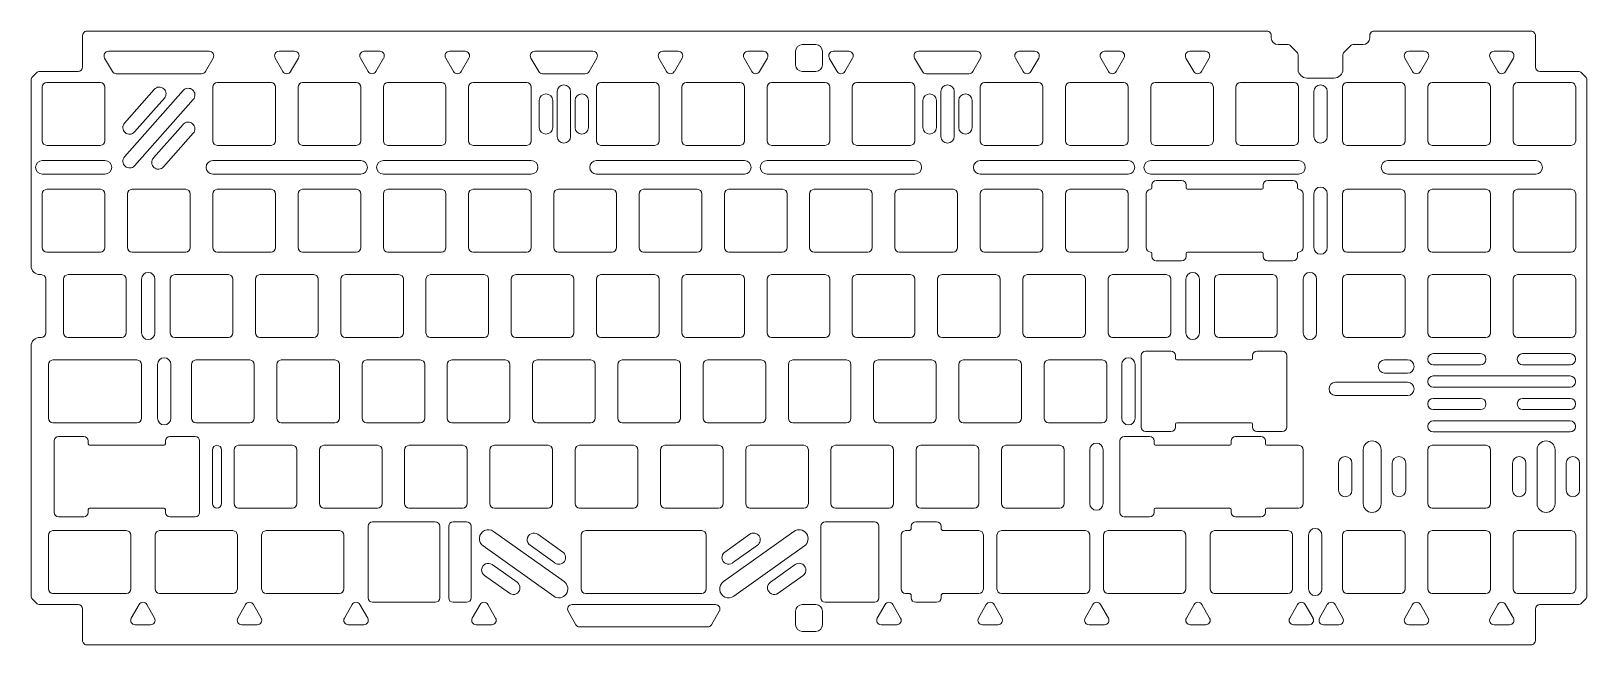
# Model space of a CAD drawing. Header units: millimetres. Extents: x -540 to -193, y -294 to -157.
import ezdxf

# ---------------------------------------------------------------- set-up
doc = ezdxf.new("R2010")
doc.units = ezdxf.units.MM

msp = doc.modelspace()

# ---------------------------------------------------------------- linework, layer by layer
at = {"color": 7, "linetype": 'Continuous', "lineweight": 15}
for p, q in [((-528.69, -158.09), (-528.69, -165.09)), ((-264.09, -157.09), (-527.69, -157.09)), ((-263.09, -158.59), (-263.09, -158.09)), ((-241.09, -158.59), (-241.09, -158.09)), ((-205.08, -157.09), (-240.09, -157.09)), ((-204.08, -165.09), (-204.08, -158.09)), ((-522.03, -166.09), (-523.76, -163.09)), ((-522.9, -161.59), (-500.38, -161.59)), ((-499.52, -163.09), (-501.25, -166.09)), ((-483.93, -166.09), (-485.66, -163.09)), ((-484.8, -161.59), (-481.33, -161.59)), ((-480.47, -163.09), (-482.2, -166.09)), ((-464.88, -166.09), (-466.61, -163.09)), ((-465.75, -161.59), (-462.28, -161.59)), ((-461.42, -163.09), (-463.15, -166.09)), ((-445.83, -166.09), (-447.56, -163.09)), ((-446.7, -161.59), (-443.23, -161.59)), ((-442.37, -163.09), (-444.1, -166.09)), ((-426.78, -166.09), (-428.51, -163.09)), ((-427.65, -161.59), (-414.66, -161.59)), ((-413.79, -163.09), (-415.52, -166.09)), ((-398.21, -166.09), (-399.94, -163.09)), ((-399.07, -161.59), (-395.61, -161.59)), ((-394.74, -163.09), (-396.47, -166.09)), ((-379.16, -166.09), (-380.89, -163.09)), ((-380.02, -161.59), (-376.56, -161.59)), ((-375.69, -163.09), (-377.42, -166.09)), ((-369.38, -164.59), (-369.38, -161.6)), ((-367.88, -160.1), (-364.88, -160.1)), ((-363.38, -161.6), (-363.38, -164.59)), ((-360.11, -166.09), (-361.84, -163.09)), ((-360.97, -161.59), (-357.51, -161.59)), ((-356.64, -163.09), (-358.37, -166.09)), ((-341.06, -166.09), (-342.79, -163.09)), ((-341.92, -161.59), (-328.93, -161.59)), ((-328.07, -163.09), (-329.8, -166.09)), ((-318.53, -166.09), (-320.26, -163.09)), ((-319.39, -161.59), (-315.93, -161.59)), ((-315.06, -163.09), (-316.8, -166.09)), ((-299.48, -166.09), (-301.21, -163.09)), ((-300.34, -161.59), (-296.88, -161.59)), ((-296.01, -163.09), (-297.75, -166.09)), ((-280.43, -166.09), (-282.16, -163.09)), ((-281.29, -161.59), (-277.83, -161.59)), ((-276.96, -163.09), (-278.7, -166.09)), ((-259.5, -160.09), (-261.59, -160.09)), ((-258.79, -160.39), (-257.38, -161.8)), ((-257.09, -165.59), (-257.09, -162.51)), ((-247.09, -162.51), (-247.09, -165.59)), ((-246.8, -161.8), (-245.38, -160.39)), ((-242.59, -160.09), (-244.68, -160.09)), ((-231.52, -166.09), (-233.25, -163.09)), ((-232.38, -161.59), (-228.92, -161.59)), ((-228.05, -163.09), (-229.79, -166.09)), ((-212.47, -166.09), (-214.2, -163.09)), ((-213.33, -161.59), (-209.87, -161.59)), ((-209, -163.09), (-210.74, -166.09)), ((-539.9, -167.3), (-538.98, -166.39)), ((-529.69, -166.09), (-538.28, -166.09)), ((-502.11, -166.59), (-521.16, -166.59)), ((-416.39, -166.59), (-425.91, -166.59)), ((-364.88, -166.09), (-367.88, -166.09)), ((-330.66, -166.59), (-340.19, -166.59)), ((-203.08, -166.09), (-194.49, -166.09)), ((-193.78, -166.39), (-192.87, -167.3)), ((-540.19, -168.01), (-540.19, -209.46)), ((-537.69, -181.59), (-537.69, -169.59)), ((-536.69, -168.59), (-524.69, -168.59)), ((-523.69, -169.59), (-523.69, -181.59)), ((-519.31, -177.61), (-512.66, -170.1)), ((-499.59, -181.59), (-499.59, -169.59)), ((-498.59, -168.59), (-486.59, -168.59)), ((-485.59, -169.59), (-485.59, -181.59)), ((-480.54, -181.59), (-480.54, -169.59)), ((-479.54, -168.59), (-467.54, -168.59)), ((-466.54, -169.59), (-466.54, -181.59)), ((-461.49, -181.59), (-461.49, -169.59)), ((-460.49, -168.59), (-448.49, -168.59)), ((-447.49, -169.59), (-447.49, -181.59)), ((-442.44, -181.59), (-442.44, -169.59)), ((-441.44, -168.59), (-429.44, -168.59)), ((-428.44, -169.59), (-428.44, -181.59)), ((-413.86, -181.59), (-413.86, -169.59)), ((-412.86, -168.59), (-400.86, -168.59)), ((-399.86, -169.59), (-399.86, -181.59)), ((-394.81, -181.59), (-394.81, -169.59)), ((-393.81, -168.59), (-381.81, -168.59)), ((-380.81, -169.59), (-380.81, -181.59)), ((-375.76, -181.59), (-375.76, -169.59)), ((-374.76, -168.59), (-362.76, -168.59)), ((-361.76, -169.59), (-361.76, -181.59)), ((-356.71, -181.59), (-356.71, -169.59)), ((-355.71, -168.59), (-343.71, -168.59)), ((-342.71, -169.59), (-342.71, -181.59)), ((-328.14, -181.59), (-328.14, -169.59)), ((-327.14, -168.59), (-315.14, -168.59)), ((-314.14, -169.59), (-314.14, -181.59)), ((-309.09, -181.59), (-309.09, -169.59)), ((-308.09, -168.59), (-296.09, -168.59)), ((-295.09, -169.59), (-295.09, -181.59)), ((-290.04, -181.59), (-290.04, -169.59)), ((-289.04, -168.59), (-277.04, -168.59)), ((-276.04, -169.59), (-276.04, -181.59)), ((-270.99, -181.59), (-270.99, -169.59)), ((-269.99, -168.59), (-257.99, -168.59)), ((-256.99, -169.59), (-256.99, -181.59)), ((-249.09, -167.59), (-255.09, -167.59)), ((-247.18, -181.59), (-247.18, -169.59)), ((-246.18, -168.59), (-234.18, -168.59)), ((-233.18, -169.59), (-233.18, -181.59)), ((-228.13, -181.59), (-228.13, -169.59)), ((-227.13, -168.59), (-215.13, -168.59)), ((-214.13, -169.59), (-214.13, -181.59)), ((-209.08, -181.59), (-209.08, -169.59)), ((-208.08, -168.59), (-196.08, -168.59)), ((-195.08, -169.59), (-195.08, -181.59)), ((-192.58, -283.19), (-192.58, -168.01)), ((-519.31, -185.15), (-506.21, -170.36)), ((-510.42, -172.09), (-517.07, -179.6)), ((-503.97, -172.35), (-517.07, -187.14)), ((-426.65, -178.59), (-426.65, -172.59)), ((-423.65, -172.59), (-423.65, -178.59)), ((-422.65, -180.59), (-422.65, -170.59)), ((-419.65, -170.59), (-419.65, -180.59)), ((-418.65, -178.59), (-418.65, -172.59)), ((-415.65, -172.59), (-415.65, -178.59)), ((-340.93, -178.59), (-340.93, -172.59)), ((-337.93, -172.59), (-337.93, -178.59)), ((-336.93, -180.59), (-336.93, -170.59)), ((-333.93, -170.59), (-333.93, -180.59)), ((-332.93, -178.59), (-332.93, -172.59)), ((-329.93, -172.59), (-329.93, -178.59)), ((-253.58, -180.59), (-253.58, -170.59)), ((-250.58, -170.59), (-250.58, -180.59)), ((-512.86, -185.41), (-506.21, -177.9)), ((-503.97, -179.89), (-510.62, -187.4)), ((-524.69, -182.59), (-536.69, -182.59)), ((-486.59, -182.59), (-498.59, -182.59)), ((-467.54, -182.59), (-479.54, -182.59)), ((-448.49, -182.59), (-460.49, -182.59)), ((-429.44, -182.59), (-441.44, -182.59)), ((-400.86, -182.59), (-412.86, -182.59)), ((-381.81, -182.59), (-393.81, -182.59)), ((-362.76, -182.59), (-374.76, -182.59)), ((-343.71, -182.59), (-355.71, -182.59)), ((-315.14, -182.59), (-327.14, -182.59)), ((-296.09, -182.59), (-308.09, -182.59)), ((-277.04, -182.59), (-289.04, -182.59)), ((-257.99, -182.59), (-269.99, -182.59)), ((-234.18, -182.59), (-246.18, -182.59)), ((-215.13, -182.59), (-227.13, -182.59)), ((-196.08, -182.59), (-208.08, -182.59)), ((-537.69, -186), (-523.69, -186)), ((-499.59, -186), (-466.54, -186)), ((-461.49, -186), (-428.44, -186)), ((-413.86, -186), (-380.81, -186)), ((-375.76, -186), (-342.71, -186)), ((-328.14, -186), (-295.09, -186)), ((-290.04, -186), (-256.99, -186)), ((-237.04, -186), (-203.99, -186)), ((-523.69, -189), (-537.69, -189)), ((-466.54, -189), (-499.59, -189)), ((-428.44, -189), (-461.49, -189)), ((-380.81, -189), (-413.86, -189)), ((-342.71, -189), (-375.76, -189)), ((-295.09, -189), (-328.14, -189)), ((-256.99, -189), (-290.04, -189)), ((-288.78, -190.44), (-283.12, -190.44)), ((-263.9, -190.44), (-258.25, -190.44)), ((-203.99, -189), (-237.04, -189)), ((-537.69, -205.41), (-537.69, -193.41)), ((-536.69, -192.41), (-524.69, -192.41)), ((-523.69, -193.41), (-523.69, -205.41)), ((-518.64, -205.41), (-518.64, -193.41)), ((-517.64, -192.41), (-505.64, -192.41)), ((-504.64, -193.41), (-504.64, -205.41)), ((-499.59, -205.41), (-499.59, -193.41)), ((-498.59, -192.41), (-486.59, -192.41)), ((-485.59, -193.41), (-485.59, -205.41)), ((-480.54, -205.41), (-480.54, -193.41)), ((-479.54, -192.41), (-467.54, -192.41)), ((-466.54, -193.41), (-466.54, -205.41)), ((-461.49, -205.41), (-461.49, -193.41)), ((-460.49, -192.41), (-448.49, -192.41)), ((-447.49, -193.41), (-447.49, -205.41)), ((-442.44, -205.41), (-442.44, -193.41)), ((-441.44, -192.41), (-429.44, -192.41)), ((-428.44, -193.41), (-428.44, -205.41)), ((-423.39, -205.41), (-423.39, -193.41)), ((-422.39, -192.41), (-410.39, -192.41)), ((-409.39, -193.41), (-409.39, -205.41)), ((-404.34, -205.41), (-404.34, -193.41)), ((-403.34, -192.41), (-391.34, -192.41)), ((-390.34, -193.41), (-390.34, -205.41)), ((-385.29, -205.41), (-385.29, -193.41)), ((-384.29, -192.41), (-372.29, -192.41)), ((-371.29, -193.41), (-371.29, -205.41)), ((-366.24, -205.41), (-366.24, -193.41)), ((-365.24, -192.41), (-353.24, -192.41)), ((-352.24, -193.41), (-352.24, -205.41)), ((-347.19, -205.41), (-347.19, -193.41)), ((-346.19, -192.41), (-334.19, -192.41)), ((-333.19, -193.41), (-333.19, -205.41)), ((-328.14, -205.41), (-328.14, -193.41)), ((-327.14, -192.41), (-315.14, -192.41)), ((-314.14, -193.41), (-314.14, -205.41)), ((-309.09, -205.41), (-309.09, -193.41)), ((-308.09, -192.41), (-296.09, -192.41)), ((-295.09, -193.41), (-295.09, -205.41)), ((-291.04, -205.41), (-291.04, -193.41)), ((-289.78, -192.11), (-289.78, -191.44)), ((-282.12, -191.44), (-282.12, -192.11)), ((-281.82, -192.41), (-265.2, -192.41)), ((-264.9, -192.11), (-264.9, -191.44)), ((-257.25, -191.44), (-257.25, -192.11)), ((-255.99, -193.41), (-255.99, -205.41)), ((-253.58, -205.41), (-253.58, -193.41)), ((-250.58, -193.41), (-250.58, -205.41)), ((-247.18, -205.41), (-247.18, -193.41)), ((-246.18, -192.41), (-234.18, -192.41)), ((-233.18, -193.41), (-233.18, -205.41)), ((-228.13, -205.41), (-228.13, -193.41)), ((-227.13, -192.41), (-215.13, -192.41)), ((-214.13, -193.41), (-214.13, -205.41)), ((-209.08, -205.41), (-209.08, -193.41)), ((-208.08, -192.41), (-196.08, -192.41)), ((-195.08, -193.41), (-195.08, -205.41)), ((-524.69, -206.41), (-536.69, -206.41)), ((-505.64, -206.41), (-517.64, -206.41)), ((-486.59, -206.41), (-498.59, -206.41)), ((-467.54, -206.41), (-479.54, -206.41)), ((-448.49, -206.41), (-460.49, -206.41)), ((-429.44, -206.41), (-441.44, -206.41)), ((-410.39, -206.41), (-422.39, -206.41)), ((-391.34, -206.41), (-403.34, -206.41)), ((-372.29, -206.41), (-384.29, -206.41)), ((-353.24, -206.41), (-365.24, -206.41)), ((-334.19, -206.41), (-346.19, -206.41)), ((-315.14, -206.41), (-327.14, -206.41)), ((-296.09, -206.41), (-308.09, -206.41)), ((-289.78, -207.37), (-289.78, -206.71)), ((-283.12, -208.37), (-288.78, -208.37)), ((-282.12, -206.71), (-282.12, -207.37)), ((-265.2, -206.41), (-281.82, -206.41)), ((-264.9, -207.37), (-264.9, -206.71)), ((-258.25, -208.37), (-263.9, -208.37)), ((-257.25, -206.71), (-257.25, -207.37)), ((-234.18, -206.41), (-246.18, -206.41)), ((-215.13, -206.41), (-227.13, -206.41)), ((-196.08, -206.41), (-208.08, -206.41)), ((-538.19, -211.46), (-537.93, -211.46)), ((-531.93, -211.46), (-519.93, -211.46)), ((-508.11, -211.46), (-496.11, -211.46)), ((-489.06, -211.46), (-477.06, -211.46)), ((-470.01, -211.46), (-458.01, -211.46)), ((-450.96, -211.46), (-438.96, -211.46)), ((-431.91, -211.46), (-419.91, -211.46)), ((-412.86, -211.46), (-400.86, -211.46)), ((-393.81, -211.46), (-381.81, -211.46)), ((-374.76, -211.46), (-362.76, -211.46)), ((-355.71, -211.46), (-343.71, -211.46)), ((-336.66, -211.46), (-324.66, -211.46)), ((-317.61, -211.46), (-305.61, -211.46)), ((-298.56, -211.46), (-286.56, -211.46)), ((-274.75, -211.46), (-262.75, -211.46)), ((-246.18, -211.46), (-234.18, -211.46)), ((-227.13, -211.46), (-215.13, -211.46)), ((-208.08, -211.46), (-196.08, -211.46)), ((-536.93, -212.46), (-536.93, -224.46)), ((-532.93, -224.46), (-532.93, -212.46)), ((-518.93, -212.46), (-518.93, -224.46)), ((-515.52, -224.46), (-515.52, -212.46)), ((-512.52, -212.46), (-512.52, -224.46)), ((-509.11, -224.46), (-509.11, -212.46)), ((-495.11, -212.46), (-495.11, -224.46)), ((-490.06, -224.46), (-490.06, -212.46)), ((-476.06, -212.46), (-476.06, -224.46)), ((-471.01, -224.46), (-471.01, -212.46)), ((-457.01, -212.46), (-457.01, -224.46)), ((-451.96, -224.46), (-451.96, -212.46)), ((-437.96, -212.46), (-437.96, -224.46)), ((-432.91, -224.46), (-432.91, -212.46)), ((-418.91, -212.46), (-418.91, -224.46)), ((-413.86, -224.46), (-413.86, -212.46)), ((-399.86, -212.46), (-399.86, -224.46)), ((-394.81, -224.46), (-394.81, -212.46)), ((-380.81, -212.46), (-380.81, -224.46)), ((-375.76, -224.46), (-375.76, -212.46)), ((-361.76, -212.46), (-361.76, -224.46)), ((-356.71, -224.46), (-356.71, -212.46)), ((-342.71, -212.46), (-342.71, -224.46)), ((-337.66, -224.46), (-337.66, -212.46)), ((-323.66, -212.46), (-323.66, -224.46)), ((-318.61, -224.46), (-318.61, -212.46)), ((-304.61, -212.46), (-304.61, -224.46)), ((-299.56, -224.46), (-299.56, -212.46)), ((-285.56, -212.46), (-285.56, -224.46)), ((-282.16, -224.46), (-282.16, -212.46)), ((-279.16, -212.46), (-279.16, -224.46)), ((-275.75, -224.46), (-275.75, -212.46)), ((-261.75, -212.46), (-261.75, -224.46)), ((-255.96, -224.46), (-255.96, -212.46)), ((-252.96, -212.46), (-252.96, -224.46)), ((-247.18, -224.46), (-247.18, -212.46)), ((-233.18, -212.46), (-233.18, -224.46)), ((-228.13, -224.46), (-228.13, -212.46)), ((-214.13, -212.46), (-214.13, -224.46)), ((-209.08, -224.46), (-209.08, -212.46)), ((-195.08, -212.46), (-195.08, -224.46)), ((-537.93, -225.46), (-538.19, -225.46)), ((-519.93, -225.46), (-531.93, -225.46)), ((-496.11, -225.46), (-508.11, -225.46)), ((-477.06, -225.46), (-489.06, -225.46)), ((-458.01, -225.46), (-470.01, -225.46)), ((-438.96, -225.46), (-450.96, -225.46)), ((-419.91, -225.46), (-431.91, -225.46)), ((-400.86, -225.46), (-412.86, -225.46)), ((-381.81, -225.46), (-393.81, -225.46)), ((-362.76, -225.46), (-374.76, -225.46)), ((-343.71, -225.46), (-355.71, -225.46)), ((-324.66, -225.46), (-336.66, -225.46)), ((-305.61, -225.46), (-317.61, -225.46)), ((-286.56, -225.46), (-298.56, -225.46)), ((-262.75, -225.46), (-274.75, -225.46)), ((-234.18, -225.46), (-246.18, -225.46)), ((-215.13, -225.46), (-227.13, -225.46)), ((-196.08, -225.46), (-208.08, -225.46)), ((-540.19, -227.46), (-540.19, -283.19)), ((-291.17, -228.54), (-285.52, -228.54)), ((-266.3, -228.54), (-260.64, -228.54)), ((-226.93, -229.08), (-216.33, -229.08)), ((-206.93, -229.08), (-196.33, -229.08)), ((-536.31, -243.51), (-536.31, -231.51)), ((-535.31, -230.51), (-516.54, -230.51)), ((-515.54, -231.51), (-515.54, -243.51)), ((-511.95, -243.51), (-511.95, -231.51)), ((-508.95, -231.51), (-508.95, -243.51)), ((-504.35, -243.51), (-504.35, -231.51)), ((-503.35, -230.51), (-491.35, -230.51)), ((-490.35, -231.51), (-490.35, -243.51)), ((-485.3, -243.51), (-485.3, -231.51)), ((-484.3, -230.51), (-472.3, -230.51)), ((-471.3, -231.51), (-471.3, -243.51)), ((-466.25, -243.51), (-466.25, -231.51)), ((-465.25, -230.51), (-453.25, -230.51)), ((-452.25, -231.51), (-452.25, -243.51)), ((-447.2, -243.51), (-447.2, -231.51)), ((-446.2, -230.51), (-434.2, -230.51)), ((-433.2, -231.51), (-433.2, -243.51)), ((-428.15, -243.51), (-428.15, -231.51)), ((-427.15, -230.51), (-415.15, -230.51)), ((-414.15, -231.51), (-414.15, -243.51)), ((-409.1, -243.51), (-409.1, -231.51)), ((-408.1, -230.51), (-396.1, -230.51)), ((-395.1, -231.51), (-395.1, -243.51)), ((-390.05, -243.51), (-390.05, -231.51)), ((-389.05, -230.51), (-377.05, -230.51)), ((-376.05, -231.51), (-376.05, -243.51)), ((-371, -243.51), (-371, -231.51)), ((-370, -230.51), (-358, -230.51)), ((-357, -231.51), (-357, -243.51)), ((-351.95, -243.51), (-351.95, -231.51)), ((-350.95, -230.51), (-338.95, -230.51)), ((-337.95, -231.51), (-337.95, -243.51)), ((-332.9, -243.51), (-332.9, -231.51)), ((-331.9, -230.51), (-319.9, -230.51)), ((-318.9, -231.51), (-318.9, -243.51)), ((-313.85, -243.51), (-313.85, -231.51)), ((-312.85, -230.51), (-300.85, -230.51)), ((-299.85, -231.51), (-299.85, -243.51)), ((-296.51, -243.51), (-296.51, -231.51)), ((-293.51, -231.51), (-293.51, -243.51)), ((-292.17, -245.47), (-292.17, -229.54)), ((-284.52, -229.54), (-284.52, -230.21)), ((-284.22, -230.51), (-267.6, -230.51)), ((-267.3, -230.21), (-267.3, -229.54)), ((-259.64, -229.54), (-259.64, -245.47)), ((-237.78, -230.46), (-232.68, -230.46)), ((-228.13, -230.38), (-228.13, -230.28)), ((-216.33, -231.58), (-226.93, -231.58)), ((-215.13, -230.28), (-215.13, -230.38)), ((-208.13, -230.38), (-208.13, -230.28)), ((-196.33, -231.58), (-206.93, -231.58)), ((-195.13, -230.28), (-195.13, -230.38)), ((-248.78, -235.46), (-232.68, -235.46)), ((-232.68, -233.46), (-237.78, -233.46)), ((-228.13, -235.38), (-228.13, -235.28)), ((-226.93, -234.08), (-196.33, -234.08)), ((-195.13, -235.28), (-195.13, -235.38)), ((-232.68, -238.46), (-248.78, -238.46)), ((-196.33, -236.58), (-226.93, -236.58)), ((-226.93, -239.08), (-216.33, -239.08)), ((-206.93, -239.08), (-196.33, -239.08)), ((-228.13, -240.38), (-228.13, -240.28)), ((-216.33, -241.58), (-226.93, -241.58)), ((-215.13, -240.28), (-215.13, -240.38)), ((-208.13, -240.38), (-208.13, -240.28)), ((-196.33, -241.58), (-206.93, -241.58)), ((-195.13, -240.28), (-195.13, -240.38)), ((-516.54, -244.51), (-535.31, -244.51)), ((-491.35, -244.51), (-503.35, -244.51)), ((-472.3, -244.51), (-484.3, -244.51)), ((-453.25, -244.51), (-465.25, -244.51)), ((-434.2, -244.51), (-446.2, -244.51)), ((-415.15, -244.51), (-427.15, -244.51)), ((-396.1, -244.51), (-408.1, -244.51)), ((-377.05, -244.51), (-389.05, -244.51)), ((-358, -244.51), (-370, -244.51)), ((-338.95, -244.51), (-350.95, -244.51)), ((-319.9, -244.51), (-331.9, -244.51)), ((-300.85, -244.51), (-312.85, -244.51)), ((-285.51, -246.47), (-291.17, -246.47)), ((-284.51, -244.81), (-284.51, -245.47)), ((-267.59, -244.51), (-284.21, -244.51)), ((-267.29, -245.47), (-267.29, -244.81)), ((-260.64, -246.47), (-266.29, -246.47)), ((-228.13, -245.38), (-228.13, -245.28)), ((-226.93, -244.08), (-196.33, -244.08)), ((-196.33, -246.58), (-226.93, -246.58)), ((-195.13, -245.28), (-195.13, -245.38)), ((-535.06, -264.52), (-535.06, -248.59)), ((-534.06, -247.59), (-528.41, -247.59)), ((-527.41, -248.59), (-527.41, -249.26)), ((-527.11, -249.56), (-510.49, -249.56)), ((-510.19, -249.26), (-510.19, -248.59)), ((-509.19, -247.59), (-503.53, -247.59)), ((-502.53, -248.59), (-502.53, -264.52)), ((-493.83, -249.56), (-481.83, -249.56)), ((-474.78, -249.56), (-462.78, -249.56)), ((-455.73, -249.56), (-443.73, -249.56)), ((-436.68, -249.56), (-424.68, -249.56)), ((-417.63, -249.56), (-405.63, -249.56)), ((-398.58, -249.56), (-386.58, -249.56)), ((-379.53, -249.56), (-367.53, -249.56)), ((-360.48, -249.56), (-348.48, -249.56)), ((-341.43, -249.56), (-329.43, -249.56)), ((-322.38, -249.56), (-310.38, -249.56)), ((-296.94, -264.52), (-296.94, -248.59)), ((-295.94, -247.59), (-290.28, -247.59)), ((-289.28, -248.59), (-289.28, -249.26)), ((-288.98, -249.56), (-272.36, -249.56)), ((-272.06, -249.26), (-272.06, -248.59)), ((-271.06, -247.59), (-265.41, -247.59)), ((-264.41, -248.59), (-264.41, -249.26)), ((-264.11, -249.56), (-256.99, -249.56)), ((-227.13, -249.56), (-215.13, -249.56)), ((-499.68, -262.56), (-499.68, -250.56)), ((-497.68, -250.56), (-497.68, -262.56)), ((-494.83, -262.56), (-494.83, -250.56)), ((-480.83, -250.56), (-480.83, -262.56)), ((-475.78, -262.56), (-475.78, -250.56)), ((-461.78, -250.56), (-461.78, -262.56)), ((-456.73, -262.56), (-456.73, -250.56)), ((-442.73, -250.56), (-442.73, -262.56)), ((-437.68, -262.56), (-437.68, -250.56)), ((-423.68, -250.56), (-423.68, -262.56)), ((-418.63, -262.56), (-418.63, -250.56)), ((-404.63, -250.56), (-404.63, -262.56)), ((-399.58, -262.56), (-399.58, -250.56)), ((-385.58, -250.56), (-385.58, -262.56)), ((-380.53, -262.56), (-380.53, -250.56)), ((-366.53, -250.56), (-366.53, -262.56)), ((-361.48, -262.56), (-361.48, -250.56)), ((-347.48, -250.56), (-347.48, -262.56)), ((-342.43, -262.56), (-342.43, -250.56)), ((-328.43, -250.56), (-328.43, -262.56)), ((-323.38, -262.56), (-323.38, -250.56)), ((-309.38, -250.56), (-309.38, -262.56)), ((-303.66, -262.56), (-303.66, -250.56)), ((-300.66, -250.56), (-300.66, -262.56)), ((-255.99, -250.56), (-255.99, -262.56)), ((-248.06, -259.56), (-248.06, -253.56)), ((-245.06, -253.56), (-245.06, -259.56)), ((-242.56, -262.56), (-242.56, -250.56)), ((-238.56, -250.56), (-238.56, -262.56)), ((-236.06, -259.56), (-236.06, -253.56)), ((-233.06, -253.56), (-233.06, -259.56)), ((-228.13, -262.56), (-228.13, -250.56)), ((-214.13, -250.56), (-214.13, -262.56)), ((-209.2, -259.56), (-209.2, -253.56)), ((-206.2, -253.56), (-206.2, -259.56)), ((-203.7, -262.56), (-203.7, -250.56)), ((-199.7, -250.56), (-199.7, -262.56)), ((-197.2, -259.56), (-197.2, -253.56)), ((-194.2, -253.56), (-194.2, -259.56)), ((-527.41, -263.86), (-527.41, -264.52)), ((-510.49, -263.56), (-527.11, -263.56)), ((-510.19, -264.52), (-510.19, -263.86)), ((-481.83, -263.56), (-493.83, -263.56)), ((-462.78, -263.56), (-474.78, -263.56)), ((-443.73, -263.56), (-455.73, -263.56)), ((-424.68, -263.56), (-436.68, -263.56)), ((-405.63, -263.56), (-417.63, -263.56)), ((-386.58, -263.56), (-398.58, -263.56)), ((-367.53, -263.56), (-379.53, -263.56)), ((-348.48, -263.56), (-360.48, -263.56)), ((-329.43, -263.56), (-341.43, -263.56)), ((-310.38, -263.56), (-322.38, -263.56)), ((-289.28, -263.86), (-289.28, -264.52)), ((-272.36, -263.56), (-288.98, -263.56)), ((-272.06, -264.52), (-272.06, -263.86)), ((-264.41, -263.86), (-264.41, -264.52)), ((-256.99, -263.56), (-264.11, -263.56)), ((-215.13, -263.56), (-227.13, -263.56)), ((-528.41, -265.52), (-534.06, -265.52)), ((-503.53, -265.52), (-509.19, -265.52)), ((-464.89, -283.61), (-464.89, -267.61)), ((-463.89, -266.61), (-449.89, -266.61)), ((-448.89, -267.61), (-448.89, -283.61)), ((-446.89, -283.61), (-446.89, -267.61)), ((-445.89, -266.61), (-442.89, -266.61)), ((-441.89, -267.61), (-441.89, -283.61)), ((-363.75, -283.61), (-363.75, -267.61)), ((-362.75, -266.61), (-351.75, -266.61)), ((-350.75, -267.61), (-350.75, -283.61)), ((-343.53, -268.11), (-343.53, -267.61)), ((-342.53, -266.61), (-337.88, -266.61)), ((-336.88, -267.61), (-336.88, -268.11)), ((-290.28, -265.52), (-295.94, -265.52)), ((-265.41, -265.52), (-271.06, -265.52)), ((-536.31, -281.61), (-536.31, -269.61)), ((-535.31, -268.61), (-518.93, -268.61)), ((-517.93, -269.61), (-517.93, -281.61)), ((-512.49, -281.61), (-512.49, -269.61)), ((-511.49, -268.61), (-495.11, -268.61)), ((-494.11, -269.61), (-494.11, -281.61)), ((-488.68, -281.61), (-488.68, -269.61)), ((-487.68, -268.61), (-471.3, -268.61)), ((-470.3, -269.61), (-470.3, -281.61)), ((-436.87, -268.77), (-421.11, -279.98)), ((-426.97, -269.42), (-421.4, -273.38)), ((-417.27, -281.61), (-417.27, -269.61)), ((-416.27, -268.61), (-390.34, -268.61)), ((-389.34, -269.61), (-389.34, -281.61)), ((-385.5, -279.98), (-369.74, -268.77)), ((-385.21, -273.38), (-379.64, -269.42)), ((-345.81, -281.61), (-345.81, -269.61)), ((-344.81, -268.61), (-344.03, -268.61)), ((-336.38, -268.61), (-328.43, -268.61)), ((-327.43, -269.61), (-327.43, -281.61)), ((-324.38, -281.61), (-324.38, -269.61)), ((-323.38, -268.61), (-304.61, -268.61)), ((-303.61, -269.61), (-303.61, -281.61)), ((-300.56, -281.61), (-300.56, -269.61)), ((-299.56, -268.61), (-283.18, -268.61)), ((-282.18, -269.61), (-282.18, -281.61)), ((-276.75, -281.61), (-276.75, -269.61)), ((-275.75, -268.61), (-259.37, -268.61)), ((-258.37, -269.61), (-258.37, -281.61)), ((-254.77, -281.61), (-254.77, -269.61)), ((-251.77, -269.61), (-251.77, -281.61)), ((-247.18, -281.61), (-247.18, -269.61)), ((-246.18, -268.61), (-234.18, -268.61)), ((-233.18, -269.61), (-233.18, -281.61)), ((-228.13, -281.61), (-228.13, -269.61)), ((-227.13, -268.61), (-215.13, -268.61)), ((-214.13, -269.61), (-214.13, -281.61)), ((-209.08, -281.61), (-209.08, -269.61)), ((-208.08, -268.61), (-196.08, -268.61)), ((-195.08, -269.61), (-195.08, -281.61)), ((-423.43, -283.24), (-439.19, -272.03)), ((-423.14, -275.83), (-428.71, -271.87)), ((-377.9, -271.87), (-383.47, -275.83)), ((-367.42, -272.03), (-383.18, -283.24)), ((-437.16, -276.18), (-431.59, -280.14)), ((-375.02, -280.14), (-369.45, -276.18)), ((-433.33, -282.59), (-438.9, -278.63)), ((-367.71, -278.63), (-373.28, -282.59)), ((-538.98, -284.81), (-539.9, -283.9)), ((-518.93, -282.61), (-535.31, -282.61)), ((-495.11, -282.61), (-511.49, -282.61)), ((-471.3, -282.61), (-487.68, -282.61)), ((-449.89, -284.61), (-463.89, -284.61)), ((-442.89, -284.61), (-445.89, -284.61)), ((-390.34, -282.61), (-416.27, -282.61)), ((-351.75, -284.61), (-362.75, -284.61)), ((-344.03, -282.61), (-344.81, -282.61)), ((-343.53, -283.61), (-343.53, -283.11)), ((-337.88, -284.61), (-342.53, -284.61)), ((-336.88, -283.11), (-336.88, -283.61)), ((-328.43, -282.61), (-336.38, -282.61)), ((-304.61, -282.61), (-323.38, -282.61)), ((-283.18, -282.61), (-299.56, -282.61)), ((-259.37, -282.61), (-275.75, -282.61)), ((-234.18, -282.61), (-246.18, -282.61)), ((-215.13, -282.61), (-227.13, -282.61)), ((-196.08, -282.61), (-208.08, -282.61)), ((-192.87, -283.9), (-193.78, -284.81)), ((-529.69, -285.11), (-538.28, -285.11)), ((-528.69, -286.11), (-528.69, -293.11)), ((-517.81, -288.11), (-516.08, -285.11)), ((-514.35, -285.11), (-512.61, -288.11)), ((-494, -288.11), (-492.26, -285.11)), ((-490.53, -285.11), (-488.8, -288.11)), ((-470.18, -288.11), (-468.45, -285.11)), ((-466.72, -285.11), (-464.99, -288.11)), ((-441.61, -288.11), (-439.88, -285.11)), ((-438.15, -285.11), (-436.41, -288.11)), ((-418.46, -289.61), (-420.19, -286.61)), ((-419.32, -285.11), (-387.28, -285.11)), ((-386.42, -286.61), (-388.15, -289.61)), ((-369.38, -289.6), (-369.38, -286.61)), ((-367.88, -285.11), (-364.88, -285.11)), ((-363.38, -286.61), (-363.38, -289.6)), ((-351.12, -288.11), (-349.39, -285.11)), ((-347.66, -285.11), (-345.93, -288.11)), ((-328.5, -288.11), (-326.77, -285.11)), ((-325.04, -285.11), (-323.3, -288.11)), ((-304.69, -288.11), (-302.96, -285.11)), ((-301.22, -285.11), (-299.49, -288.11)), ((-282.07, -288.11), (-280.33, -285.11)), ((-278.6, -285.11), (-276.87, -288.11)), ((-258.97, -288.11), (-257.24, -285.11)), ((-255.5, -285.11), (-253.77, -288.11)), ((-252.3, -288.11), (-250.57, -285.11)), ((-248.84, -285.11), (-247.1, -288.11)), ((-233.25, -288.11), (-231.52, -285.11)), ((-229.79, -285.11), (-228.05, -288.11)), ((-214.2, -288.11), (-212.47, -285.11)), ((-210.74, -285.11), (-209, -288.11)), ((-204.08, -293.11), (-204.08, -286.11)), ((-203.08, -285.11), (-194.49, -285.11)), ((-513.48, -289.61), (-516.94, -289.61)), ((-489.67, -289.61), (-493.13, -289.61)), ((-465.85, -289.61), (-469.32, -289.61)), ((-437.28, -289.61), (-440.74, -289.61)), ((-389.02, -290.11), (-417.59, -290.11)), ((-364.88, -291.1), (-367.88, -291.1)), ((-346.79, -289.61), (-350.26, -289.61)), ((-324.17, -289.61), (-327.63, -289.61)), ((-300.36, -289.61), (-303.82, -289.61)), ((-277.74, -289.61), (-281.2, -289.61)), ((-254.64, -289.61), (-258.1, -289.61)), ((-247.97, -289.61), (-251.43, -289.61)), ((-228.92, -289.61), (-232.38, -289.61)), ((-209.87, -289.61), (-213.33, -289.61)), ((-527.69, -294.11), (-205.08, -294.11))]:
    msp.add_line(p, q, dxfattribs=at)
for centre, radius, start, end in [((-527.69, -158.09), 1, 90, 145.1651), ((-264.09, -158.09), 1, 34.8349, 90), ((-261.59, -158.59), 1.5, 180, 270), ((-242.59, -158.59), 1.5, 270, 0), ((-240.09, -158.09), 1, 90, 145.1651), ((-205.08, -158.09), 1, 34.8349, 90), ((-522.9, -162.59), 1, 90, 210), ((-500.38, -162.59), 1, 330, 90), ((-484.8, -162.59), 1, 90, 210), ((-481.33, -162.59), 1, 330, 90), ((-465.75, -162.59), 1, 90, 210), ((-462.28, -162.59), 1, 330, 90), ((-446.7, -162.59), 1, 90, 210), ((-443.23, -162.59), 1, 330, 90), ((-427.65, -162.59), 1, 90, 210), ((-414.66, -162.59), 1, 330, 90), ((-399.07, -162.59), 1, 90, 210), ((-395.61, -162.59), 1, 330, 90), ((-380.02, -162.59), 1, 90, 210), ((-376.56, -162.59), 1, 330, 90), ((-367.88, -161.6), 1.5, 90, 180), ((-364.88, -161.6), 1.5, 360, 90), ((-360.97, -162.59), 1, 90, 210), ((-357.51, -162.59), 1, 330, 90), ((-341.92, -162.59), 1, 90, 210), ((-328.93, -162.59), 1, 330, 90), ((-319.39, -162.59), 1, 90, 210), ((-315.93, -162.59), 1, 330, 90), ((-300.34, -162.59), 1, 90, 210), ((-296.88, -162.59), 1, 330, 90), ((-281.29, -162.59), 1, 90, 210), ((-277.83, -162.59), 1, 330, 90), ((-259.5, -161.09), 1, 45, 90), ((-258.09, -162.51), 1, 360, 45), ((-246.09, -162.51), 1, 135, 180), ((-244.68, -161.09), 1, 90, 135), ((-232.38, -162.59), 1, 90, 210), ((-228.92, -162.59), 1, 330, 90), ((-213.33, -162.59), 1, 90, 210), ((-209.87, -162.59), 1, 330, 90), ((-538.28, -167.09), 1, 90, 135), ((-529.69, -165.09), 1, 270, 360), ((-521.16, -165.59), 1, 210, 270), ((-502.11, -165.59), 1, 270, 330), ((-483.06, -165.59), 1, 210, 330), ((-464.01, -165.59), 1, 210, 330), ((-444.96, -165.59), 1, 210, 330), ((-425.91, -165.59), 1, 210, 270), ((-416.39, -165.59), 1, 270, 330), ((-397.34, -165.59), 1, 210, 330), ((-378.29, -165.59), 1, 210, 330), ((-367.88, -164.59), 1.5, 180, 270), ((-364.88, -164.59), 1.5, 270, 360), ((-359.24, -165.59), 1, 210, 330), ((-340.19, -165.59), 1, 210, 270), ((-330.66, -165.59), 1, 270, 330), ((-317.66, -165.59), 1, 210, 330), ((-298.61, -165.59), 1, 210, 330), ((-279.56, -165.59), 1, 210, 330), ((-255.09, -165.59), 2, 180, 270), ((-249.09, -165.59), 2, 270, 0), ((-230.65, -165.59), 1, 210, 330), ((-211.6, -165.59), 1, 210, 330), ((-203.08, -165.09), 1, 180, 270), ((-194.49, -167.09), 1, 45, 90), ((-539.19, -168.01), 1, 135, 180), ((-536.69, -169.59), 1, 90, 180), ((-524.69, -169.59), 1, 0, 90), ((-511.54, -171.09), 1.5, 318.4771, 138.4771), ((-505.09, -171.35), 1.5, 318.4771, 138.4771), ((-498.59, -169.59), 1, 90, 180), ((-486.59, -169.59), 1, 0, 90), ((-479.54, -169.59), 1, 90, 180), ((-467.54, -169.59), 1, 0, 90), ((-460.49, -169.59), 1, 90, 180), ((-448.49, -169.59), 1, 0, 90), ((-441.44, -169.59), 1, 90, 180), ((-429.44, -169.59), 1, 0, 90), ((-421.15, -170.59), 1.5, 0, 180), ((-412.86, -169.59), 1, 90, 180), ((-400.86, -169.59), 1, 0, 90), ((-393.81, -169.59), 1, 90, 180), ((-381.81, -169.59), 1, 0, 90), ((-374.76, -169.59), 1, 90, 180), ((-362.76, -169.59), 1, 0, 90), ((-355.71, -169.59), 1, 90, 180), ((-343.71, -169.59), 1, 0, 90), ((-335.43, -170.59), 1.5, 0, 180), ((-327.14, -169.59), 1, 90, 180), ((-315.14, -169.59), 1, 0, 90), ((-308.09, -169.59), 1, 90, 180), ((-296.09, -169.59), 1, 0, 90), ((-289.04, -169.59), 1, 90, 180), ((-277.04, -169.59), 1, 0, 90), ((-269.99, -169.59), 1, 90, 180), ((-257.99, -169.59), 1, 0, 90), ((-252.08, -170.59), 1.5, 0, 180), ((-246.18, -169.59), 1, 90, 180), ((-234.18, -169.59), 1, 0, 90), ((-227.13, -169.59), 1, 90, 180), ((-215.13, -169.59), 1, 0, 90), ((-208.08, -169.59), 1, 90, 180), ((-196.08, -169.59), 1, 0, 90), ((-193.58, -168.01), 1, 0, 45), ((-425.15, -172.59), 1.5, 0, 180), ((-417.15, -172.59), 1.5, 0, 180), ((-339.43, -172.59), 1.5, 0, 180), ((-331.43, -172.59), 1.5, 0, 180), ((-518.19, -178.61), 1.5, 138.4771, 318.4771), ((-505.09, -178.89), 1.5, 318.4771, 138.4771), ((-425.15, -178.59), 1.5, 180, 0), ((-421.15, -180.59), 1.5, 180, 0), ((-417.15, -178.59), 1.5, 180, 0), ((-339.43, -178.59), 1.5, 180, 0), ((-335.43, -180.59), 1.5, 180, 0), ((-331.43, -178.59), 1.5, 180, 0), ((-252.08, -180.59), 1.5, 180, 0), ((-536.69, -181.59), 1, 180, 270), ((-524.69, -181.59), 1, 270, 360), ((-498.59, -181.59), 1, 180, 270), ((-486.59, -181.59), 1, 270, 360), ((-479.54, -181.59), 1, 180, 270), ((-467.54, -181.59), 1, 270, 0), ((-460.49, -181.59), 1, 180, 270), ((-448.49, -181.59), 1, 270, 0), ((-441.44, -181.59), 1, 180, 270), ((-429.44, -181.59), 1, 270, 0), ((-412.86, -181.59), 1, 180, 270), ((-400.86, -181.59), 1, 270, 0), ((-393.81, -181.59), 1, 180, 270), ((-381.81, -181.59), 1, 270, 0), ((-374.76, -181.59), 1, 180, 270), ((-362.76, -181.59), 1, 270, 360), ((-355.71, -181.59), 1, 180, 270), ((-343.71, -181.59), 1, 270, 360), ((-327.14, -181.59), 1, 180, 270), ((-315.14, -181.59), 1, 270, 360), ((-308.09, -181.59), 1, 180, 270), ((-296.09, -181.59), 1, 270, 0), ((-289.04, -181.59), 1, 180, 270), ((-277.04, -181.59), 1, 270, 0), ((-269.99, -181.59), 1, 180, 270), ((-257.99, -181.59), 1, 270, 360), ((-246.18, -181.59), 1, 180, 270), ((-234.18, -181.59), 1, 270, 360), ((-227.13, -181.59), 1, 180, 270), ((-215.13, -181.59), 1, 270, 360), ((-208.08, -181.59), 1, 180, 270), ((-196.08, -181.59), 1, 270, 360), ((-537.69, -187.5), 1.5, 90, 270), ((-523.69, -187.5), 1.5, 270, 90), ((-518.19, -186.15), 1.5, 138.4771, 318.4771), ((-511.74, -186.41), 1.5, 138.4771, 318.4771), ((-499.59, -187.5), 1.5, 90, 270), ((-466.54, -187.5), 1.5, 270, 90), ((-461.49, -187.5), 1.5, 90, 270), ((-428.44, -187.5), 1.5, 270, 90), ((-413.86, -187.5), 1.5, 90, 270), ((-380.81, -187.5), 1.5, 270, 90), ((-375.76, -187.5), 1.5, 90, 270), ((-342.71, -187.5), 1.5, 270, 90), ((-328.14, -187.5), 1.5, 90, 270), ((-295.09, -187.5), 1.5, 270, 90), ((-290.04, -187.5), 1.5, 90, 270), ((-256.99, -187.5), 1.5, 270, 90), ((-237.04, -187.5), 1.5, 90, 270), ((-203.99, -187.5), 1.5, 270, 90), ((-288.78, -191.44), 1, 90, 180), ((-283.12, -191.44), 1, 360, 90), ((-263.9, -191.44), 1, 90, 180), ((-258.25, -191.44), 1, 360, 90), ((-536.69, -193.41), 1, 90, 180), ((-524.69, -193.41), 1, 0, 90), ((-517.64, -193.41), 1, 90, 180), ((-505.64, -193.41), 1, 0, 90), ((-498.59, -193.41), 1, 90, 180), ((-486.59, -193.41), 1, 0, 90), ((-479.54, -193.41), 1, 90, 180), ((-467.54, -193.41), 1, 0, 90), ((-460.49, -193.41), 1, 90, 180), ((-448.49, -193.41), 1, 0, 90), ((-441.44, -193.41), 1, 90, 180), ((-429.44, -193.41), 1, 0, 90), ((-422.39, -193.41), 1, 90, 180), ((-410.39, -193.41), 1, 0, 90), ((-403.34, -193.41), 1, 90, 180), ((-391.34, -193.41), 1, 0, 90), ((-384.29, -193.41), 1, 90, 180), ((-372.29, -193.41), 1, 0, 90), ((-365.24, -193.41), 1, 90, 180), ((-353.24, -193.41), 1, 0, 90), ((-346.19, -193.41), 1, 90, 180), ((-334.19, -193.41), 1, 0, 90), ((-327.14, -193.41), 1, 90, 180), ((-315.14, -193.41), 1, 0, 90), ((-308.09, -193.41), 1, 90, 180), ((-296.09, -193.41), 1, 0, 90), ((-290.04, -193.41), 1, 91.8194, 180), ((-290.08, -192.11), 0.3, 271.8194, 360), ((-281.82, -192.11), 0.3, 180, 270), ((-265.2, -192.11), 0.3, 270, 0), ((-256.95, -192.11), 0.3, 180, 268.1806), ((-256.99, -193.41), 1, 0, 88.1806), ((-252.08, -193.41), 1.5, 0, 180), ((-246.18, -193.41), 1, 90, 180), ((-234.18, -193.41), 1, 0, 90), ((-227.13, -193.41), 1, 90, 180), ((-215.13, -193.41), 1, 360, 90), ((-208.08, -193.41), 1, 90, 180), ((-196.08, -193.41), 1, 360, 90), ((-536.69, -205.41), 1, 180, 270), ((-524.69, -205.41), 1, 270, 360), ((-517.64, -205.41), 1, 180, 270), ((-505.64, -205.41), 1, 270, 360), ((-498.59, -205.41), 1, 180, 270), ((-486.59, -205.41), 1, 270, 360), ((-479.54, -205.41), 1, 180, 270), ((-467.54, -205.41), 1, 270, 360), ((-460.49, -205.41), 1, 180, 270), ((-448.49, -205.41), 1, 270, 360), ((-441.44, -205.41), 1, 180, 270), ((-429.44, -205.41), 1, 270, 360), ((-422.39, -205.41), 1, 180, 270), ((-410.39, -205.41), 1, 270, 360), ((-403.34, -205.41), 1, 180, 270), ((-391.34, -205.41), 1, 270, 360), ((-384.29, -205.41), 1, 180, 270), ((-372.29, -205.41), 1, 270, 360), ((-365.24, -205.41), 1, 180, 270), ((-353.24, -205.41), 1, 270, 360), ((-346.19, -205.41), 1, 180, 270), ((-334.19, -205.41), 1, 270, 360), ((-327.14, -205.41), 1, 180, 270), ((-315.14, -205.41), 1, 270, 360), ((-308.09, -205.41), 1, 180, 270), ((-296.09, -205.41), 1, 270, 360), ((-290.04, -205.41), 1, 180, 268.1806), ((-290.08, -206.71), 0.3, 360, 88.1806), ((-288.78, -207.37), 1, 180, 270), ((-283.12, -207.37), 1, 270, 0), ((-281.82, -206.71), 0.3, 90, 180), ((-265.2, -206.71), 0.3, 360, 90), ((-263.9, -207.37), 1, 180, 270), ((-258.25, -207.37), 1, 270, 0), ((-256.95, -206.71), 0.3, 91.8194, 180), ((-256.99, -205.41), 1, 271.8194, 0), ((-252.08, -205.41), 1.5, 180, 0), ((-246.18, -205.41), 1, 180, 270), ((-234.18, -205.41), 1, 270, 360), ((-227.13, -205.41), 1, 180, 270), ((-215.13, -205.41), 1, 270, 360), ((-208.08, -205.41), 1, 180, 270), ((-196.08, -205.41), 1, 270, 360), ((-538.19, -209.46), 2, 180, 270), ((-537.93, -212.46), 1, 0, 90), ((-531.93, -212.46), 1, 90, 180), ((-519.93, -212.46), 1, 360, 90), ((-514.02, -212.46), 1.5, 0, 180), ((-508.11, -212.46), 1, 90, 180), ((-496.11, -212.46), 1, 0, 90), ((-489.06, -212.46), 1, 90, 180), ((-477.06, -212.46), 1, 0, 90), ((-470.01, -212.46), 1, 90, 180), ((-458.01, -212.46), 1, 0, 90), ((-450.96, -212.46), 1, 90, 180), ((-438.96, -212.46), 1, 0, 90), ((-431.91, -212.46), 1, 90, 180), ((-419.91, -212.46), 1, 0, 90), ((-412.86, -212.46), 1, 90, 180), ((-400.86, -212.46), 1, 0, 90), ((-393.81, -212.46), 1, 90, 180), ((-381.81, -212.46), 1, 0, 90), ((-374.76, -212.46), 1, 90, 180), ((-362.76, -212.46), 1, 0, 90), ((-355.71, -212.46), 1, 90, 180), ((-343.71, -212.46), 1, 360, 90), ((-336.66, -212.46), 1, 90, 180), ((-324.66, -212.46), 1, 0, 90), ((-317.61, -212.46), 1, 90, 180), ((-305.61, -212.46), 1, 0, 90), ((-298.56, -212.46), 1, 90, 180), ((-286.56, -212.46), 1, 0, 90), ((-280.66, -212.46), 1.5, 0, 180), ((-274.75, -212.46), 1, 90, 180), ((-262.75, -212.46), 1, 0, 90), ((-254.46, -212.46), 1.5, 0, 180), ((-246.18, -212.46), 1, 90, 180), ((-234.18, -212.46), 1, 0, 90), ((-227.13, -212.46), 1, 90, 180), ((-215.13, -212.46), 1, 0, 90), ((-208.08, -212.46), 1, 90, 180), ((-196.08, -212.46), 1, 0, 90), ((-538.19, -227.46), 2, 90, 180), ((-537.93, -224.46), 1, 270, 360), ((-531.93, -224.46), 1, 180, 270), ((-519.93, -224.46), 1, 270, 0), ((-514.02, -224.46), 1.5, 180, 0), ((-508.11, -224.46), 1, 180, 270), ((-496.11, -224.46), 1, 270, 0), ((-489.06, -224.46), 1, 180, 270), ((-477.06, -224.46), 1, 270, 360), ((-470.01, -224.46), 1, 180, 270), ((-458.01, -224.46), 1, 270, 360), ((-450.96, -224.46), 1, 180, 270), ((-438.96, -224.46), 1, 270, 360), ((-431.91, -224.46), 1, 180, 270), ((-419.91, -224.46), 1, 270, 0), ((-412.86, -224.46), 1, 180, 270), ((-400.86, -224.46), 1, 270, 0), ((-393.81, -224.46), 1, 180, 270), ((-381.81, -224.46), 1, 270, 0), ((-374.76, -224.46), 1, 180, 270), ((-362.76, -224.46), 1, 270, 0), ((-355.71, -224.46), 1, 180, 270), ((-343.71, -224.46), 1, 270, 0), ((-336.66, -224.46), 1, 180, 270), ((-324.66, -224.46), 1, 270, 0), ((-317.61, -224.46), 1, 180, 270), ((-305.61, -224.46), 1, 270, 0), ((-298.56, -224.46), 1, 180, 270), ((-286.56, -224.46), 1, 270, 0), ((-280.66, -224.46), 1.5, 180, 0), ((-274.75, -224.46), 1, 180, 270), ((-262.75, -224.46), 1, 270, 0), ((-254.46, -224.46), 1.5, 180, 0), ((-246.18, -224.46), 1, 180, 270), ((-234.18, -224.46), 1, 270, 360), ((-227.13, -224.46), 1, 180, 270), ((-215.13, -224.46), 1, 270, 360), ((-208.08, -224.46), 1, 180, 270), ((-196.08, -224.46), 1, 270, 360), ((-291.17, -229.54), 1, 90, 180), ((-285.52, -229.54), 1, 0, 90), ((-266.3, -229.54), 1, 90, 180), ((-260.64, -229.54), 1, 360, 90), ((-226.93, -230.28), 1.2, 90, 180), ((-216.33, -230.28), 1.2, 360, 90), ((-206.93, -230.28), 1.2, 90, 180), ((-196.33, -230.28), 1.2, 360, 90), ((-535.31, -231.51), 1, 90, 180), ((-516.54, -231.51), 1, 0, 90), ((-510.45, -231.51), 1.5, 360, 180), ((-503.35, -231.51), 1, 90, 180), ((-491.35, -231.51), 1, 360, 90), ((-484.3, -231.51), 1, 90, 180), ((-472.3, -231.51), 1, 360, 90), ((-465.25, -231.51), 1, 90, 180), ((-453.25, -231.51), 1, 0, 90), ((-446.2, -231.51), 1, 90, 180), ((-434.2, -231.51), 1, 0, 90), ((-427.15, -231.51), 1, 90, 180), ((-415.15, -231.51), 1, 0, 90), ((-408.1, -231.51), 1, 90, 180), ((-396.1, -231.51), 1, 0, 90), ((-389.05, -231.51), 1, 90, 180), ((-377.05, -231.51), 1, 0, 90), ((-370, -231.51), 1, 90, 180), ((-358, -231.51), 1, 0, 90), ((-350.95, -231.51), 1, 90, 180), ((-338.95, -231.51), 1, 0, 90), ((-331.9, -231.51), 1, 90, 180), ((-319.9, -231.51), 1, 0, 90), ((-312.85, -231.51), 1, 90, 180), ((-300.85, -231.51), 1, 0, 90), ((-295.01, -231.51), 1.5, 0, 180), ((-284.22, -230.21), 0.3, 180, 270), ((-267.6, -230.21), 0.3, 270, 0), ((-237.68, -231.96), 1.5, 93.8141, 266.1859), ((-232.68, -231.96), 1.5, 270, 90), ((-226.93, -230.38), 1.2, 180, 270), ((-216.33, -230.38), 1.2, 270, 0), ((-206.93, -230.38), 1.2, 180, 270), ((-196.33, -230.38), 1.2, 270, 0), ((-248.68, -236.96), 1.5, 93.8141, 266.1859), ((-232.68, -236.96), 1.5, 270, 90), ((-226.93, -235.28), 1.2, 90, 180), ((-226.93, -235.38), 1.2, 180, 270), ((-196.33, -235.28), 1.2, 360, 90), ((-196.33, -235.38), 1.2, 270, 0), ((-226.93, -240.28), 1.2, 90, 180), ((-216.33, -240.28), 1.2, 0, 90), ((-206.93, -240.28), 1.2, 90, 180), ((-196.33, -240.28), 1.2, 360, 90), ((-226.93, -240.38), 1.2, 180, 270), ((-216.33, -240.38), 1.2, 270, 0), ((-206.93, -240.38), 1.2, 180, 270), ((-196.33, -240.38), 1.2, 270, 0), ((-535.31, -243.51), 1, 180, 270), ((-516.54, -243.51), 1, 270, 360), ((-510.45, -243.51), 1.5, 180, 0), ((-503.35, -243.51), 1, 180, 270), ((-491.35, -243.51), 1, 270, 0), ((-484.3, -243.51), 1, 180, 270), ((-472.3, -243.51), 1, 270, 0), ((-465.25, -243.51), 1, 180, 270), ((-453.25, -243.51), 1, 270, 0), ((-446.2, -243.51), 1, 180, 270), ((-434.2, -243.51), 1, 270, 0), ((-427.15, -243.51), 1, 180, 270), ((-415.15, -243.51), 1, 270, 0), ((-408.1, -243.51), 1, 180, 270), ((-396.1, -243.51), 1, 270, 0), ((-389.05, -243.51), 1, 180, 270), ((-377.05, -243.51), 1, 270, 0), ((-370, -243.51), 1, 180, 270), ((-358, -243.51), 1, 270, 0), ((-350.95, -243.51), 1, 180, 270), ((-338.95, -243.51), 1, 270, 0), ((-331.9, -243.51), 1, 180, 270), ((-319.9, -243.51), 1, 270, 360), ((-312.85, -243.51), 1, 180, 270), ((-300.85, -243.51), 1, 270, 0), ((-295.01, -243.51), 1.5, 180, 0), ((-291.17, -245.47), 1, 180, 270), ((-285.51, -245.47), 1, 270, 360), ((-284.21, -244.81), 0.3, 90, 180), ((-267.59, -244.81), 0.3, 0, 90), ((-266.29, -245.47), 1, 180, 270), ((-260.64, -245.47), 1, 270, 360), ((-226.93, -245.28), 1.2, 90, 180), ((-226.93, -245.38), 1.2, 180, 270), ((-196.33, -245.28), 1.2, 360, 90), ((-196.33, -245.38), 1.2, 270, 0), ((-534.06, -248.59), 1, 90, 180), ((-528.41, -248.59), 1, 0, 90), ((-527.11, -249.26), 0.3, 180, 270), ((-510.49, -249.26), 0.3, 270, 360), ((-509.19, -248.59), 1, 90, 180), ((-503.53, -248.59), 1, 0, 90), ((-498.68, -250.56), 1, 0, 180), ((-493.83, -250.56), 1, 90, 180), ((-481.83, -250.56), 1, 0, 90), ((-474.78, -250.56), 1, 90, 180), ((-462.78, -250.56), 1, 0, 90), ((-455.73, -250.56), 1, 90, 180), ((-443.73, -250.56), 1, 0, 90), ((-436.68, -250.56), 1, 90, 180), ((-424.68, -250.56), 1, 0, 90), ((-417.63, -250.56), 1, 90, 180), ((-405.63, -250.56), 1, 0, 90), ((-398.58, -250.56), 1, 90, 180), ((-386.58, -250.56), 1, 0, 90), ((-379.53, -250.56), 1, 90, 180), ((-367.53, -250.56), 1, 0, 90), ((-360.48, -250.56), 1, 90, 180), ((-348.48, -250.56), 1, 0, 90), ((-341.43, -250.56), 1, 90, 180), ((-329.43, -250.56), 1, 0, 90), ((-322.38, -250.56), 1, 90, 180), ((-310.38, -250.56), 1, 0, 90), ((-302.16, -250.56), 1.5, 0, 180), ((-295.94, -248.59), 1, 90, 180), ((-290.28, -248.59), 1, 0, 90), ((-288.98, -249.26), 0.3, 180, 270), ((-272.36, -249.26), 0.3, 270, 0), ((-271.06, -248.59), 1, 90, 180), ((-265.41, -248.59), 1, 0, 90), ((-264.11, -249.26), 0.3, 180, 270), ((-256.99, -250.56), 1, 0, 90), ((-240.56, -250.56), 2, 0, 180), ((-227.13, -250.56), 1, 90, 180), ((-215.13, -250.56), 1, 0, 90), ((-201.7, -250.56), 2, 0, 180), ((-246.56, -253.56), 1.5, 0, 180), ((-234.56, -253.56), 1.5, 0, 180), ((-207.7, -253.56), 1.5, 0, 180), ((-195.7, -253.56), 1.5, 0, 180), ((-246.56, -259.56), 1.5, 180, 0), ((-234.56, -259.56), 1.5, 180, 0), ((-207.7, -259.56), 1.5, 180, 360), ((-195.7, -259.56), 1.5, 180, 360), ((-527.11, -263.86), 0.3, 90, 180), ((-510.49, -263.86), 0.3, 0, 90), ((-498.68, -262.56), 1, 180, 0), ((-493.83, -262.56), 1, 180, 270), ((-481.83, -262.56), 1, 270, 0), ((-474.78, -262.56), 1, 180, 270), ((-462.78, -262.56), 1, 270, 0), ((-455.73, -262.56), 1, 180, 270), ((-443.73, -262.56), 1, 270, 0), ((-436.68, -262.56), 1, 180, 270), ((-424.68, -262.56), 1, 270, 0), ((-417.63, -262.56), 1, 180, 270), ((-405.63, -262.56), 1, 270, 0), ((-398.58, -262.56), 1, 180, 270), ((-386.58, -262.56), 1, 270, 0), ((-379.53, -262.56), 1, 180, 270), ((-367.53, -262.56), 1, 270, 0), ((-360.48, -262.56), 1, 180, 270), ((-348.48, -262.56), 1, 270, 360), ((-341.43, -262.56), 1, 180, 270), ((-329.43, -262.56), 1, 270, 360), ((-322.38, -262.56), 1, 180, 270), ((-310.38, -262.56), 1, 270, 360), ((-302.16, -262.56), 1.5, 180, 0), ((-288.98, -263.86), 0.3, 90, 180), ((-272.36, -263.86), 0.3, 0, 90), ((-264.11, -263.86), 0.3, 90, 180), ((-256.99, -262.56), 1, 270, 360), ((-240.56, -262.56), 2, 180, 0), ((-227.13, -262.56), 1, 180, 270), ((-215.13, -262.56), 1, 270, 360), ((-201.7, -262.56), 2, 180, 0), ((-534.06, -264.52), 1, 180, 270), ((-528.41, -264.52), 1, 270, 360), ((-509.19, -264.52), 1, 180, 270), ((-503.53, -264.52), 1, 270, 0), ((-463.89, -267.61), 1, 90, 180), ((-449.89, -267.61), 1, 360, 90), ((-445.89, -267.61), 1, 90, 180), ((-442.89, -267.61), 1, 0, 90), ((-362.75, -267.61), 1, 90, 180), ((-351.75, -267.61), 1, 0, 90), ((-342.53, -267.61), 1, 90, 180), ((-337.88, -267.61), 1, 0, 90), ((-295.94, -264.52), 1, 180, 270), ((-290.28, -264.52), 1, 270, 360), ((-271.06, -264.52), 1, 180, 270), ((-265.41, -264.52), 1, 270, 360), ((-535.31, -269.61), 1, 90, 180), ((-518.93, -269.61), 1, 360, 90), ((-511.49, -269.61), 1, 90, 180), ((-495.11, -269.61), 1, 0, 90), ((-487.68, -269.61), 1, 90, 180), ((-471.3, -269.61), 1, 360, 90), ((-438.03, -270.4), 2, 54.5899, 234.5899), ((-427.84, -270.65), 1.5, 54.5899, 234.5899), ((-416.27, -269.61), 1, 90, 180), ((-390.34, -269.61), 1, 0, 90), ((-378.77, -270.65), 1.5, 305.4101, 125.4101), ((-368.58, -270.4), 2, 305.4101, 125.4101), ((-344.81, -269.61), 1, 90, 180), ((-344.03, -268.11), 0.5, 270, 0), ((-336.38, -268.11), 0.5, 180, 270), ((-328.43, -269.61), 1, 0, 90), ((-323.38, -269.61), 1, 90, 180), ((-304.61, -269.61), 1, 0, 90), ((-299.56, -269.61), 1, 90, 180), ((-283.18, -269.61), 1, 360, 90), ((-275.75, -269.61), 1, 90, 180), ((-259.37, -269.61), 1, 0, 90), ((-253.27, -269.61), 1.5, 0, 180), ((-246.18, -269.61), 1, 90, 180), ((-234.18, -269.61), 1, 0, 90), ((-227.13, -269.61), 1, 90, 180), ((-215.13, -269.61), 1, 0, 90), ((-208.08, -269.61), 1, 90, 180), ((-196.08, -269.61), 1, 0, 90), ((-422.27, -274.61), 1.5, 234.5899, 54.5899), ((-384.34, -274.61), 1.5, 125.4101, 305.4101), ((-438.03, -277.4), 1.5, 54.5899, 234.5899), ((-368.58, -277.4), 1.5, 305.4101, 125.4101), ((-432.46, -281.36), 1.5, 234.5899, 54.5899), ((-422.27, -281.61), 2, 234.5899, 54.5899), ((-384.34, -281.61), 2, 125.4101, 305.4101), ((-374.15, -281.36), 1.5, 125.4101, 305.4101), ((-539.19, -283.19), 1, 180, 225), ((-538.28, -284.11), 1, 225, 270), ((-535.31, -281.61), 1, 180, 270), ((-518.93, -281.61), 1, 270, 0), ((-515.21, -285.61), 1, 30, 150), ((-511.49, -281.61), 1, 180, 270), ((-495.11, -281.61), 1, 270, 0), ((-491.4, -285.61), 1, 30, 150), ((-487.68, -281.61), 1, 180, 270), ((-471.3, -281.61), 1, 270, 0), ((-467.59, -285.61), 1, 30, 150), ((-463.89, -283.61), 1, 180, 270), ((-449.89, -283.61), 1, 270, 0), ((-445.89, -283.61), 1, 180, 270), ((-442.89, -283.61), 1, 270, 0), ((-439.01, -285.61), 1, 30, 150), ((-416.27, -281.61), 1, 180, 270), ((-390.34, -281.61), 1, 270, 360), ((-362.75, -283.61), 1, 180, 270), ((-351.75, -283.61), 1, 270, 360), ((-348.52, -285.61), 1, 30, 150), ((-344.81, -281.61), 1, 180, 270), ((-344.03, -283.11), 0.5, 0, 90), ((-342.53, -283.61), 1, 180, 270), ((-337.88, -283.61), 1, 270, 360), ((-336.38, -283.11), 0.5, 90, 180), ((-328.43, -281.61), 1, 270, 0), ((-325.9, -285.61), 1, 30, 150), ((-323.38, -281.61), 1, 180, 270), ((-304.61, -281.61), 1, 270, 0), ((-302.09, -285.61), 1, 30, 150), ((-299.56, -281.61), 1, 180, 270), ((-283.18, -281.61), 1, 270, 0), ((-279.47, -285.61), 1, 30, 150), ((-275.75, -281.61), 1, 180, 270), ((-259.37, -281.61), 1, 270, 360), ((-256.37, -285.61), 1, 30, 150), ((-253.27, -281.61), 1.5, 180, 0), ((-249.7, -285.61), 1, 30, 150), ((-246.18, -281.61), 1, 180, 270), ((-234.18, -281.61), 1, 270, 0), ((-230.65, -285.61), 1, 30, 150), ((-227.13, -281.61), 1, 180, 270), ((-215.13, -281.61), 1, 270, 0), ((-211.6, -285.61), 1, 30, 150), ((-208.08, -281.61), 1, 180, 270), ((-196.08, -281.61), 1, 270, 360), ((-194.49, -284.11), 1, 270, 315), ((-193.58, -283.19), 1, 315, 0), ((-529.69, -286.11), 1, 0, 90), ((-516.94, -288.61), 1, 150, 270), ((-513.48, -288.61), 1, 270, 30), ((-493.13, -288.61), 1, 150, 270), ((-489.67, -288.61), 1, 270, 30), ((-469.32, -288.61), 1, 150, 270), ((-465.85, -288.61), 1, 270, 30), ((-440.74, -288.61), 1, 150, 270), ((-437.28, -288.61), 1, 270, 30), ((-419.32, -286.11), 1, 90, 210), ((-387.28, -286.11), 1, 330, 90), ((-367.88, -286.61), 1.5, 90, 180), ((-364.88, -286.61), 1.5, 0, 90), ((-350.26, -288.61), 1, 150, 270), ((-346.79, -288.61), 1, 270, 30), ((-327.63, -288.61), 1, 150, 270), ((-324.17, -288.61), 1, 270, 30), ((-303.82, -288.61), 1, 150, 270), ((-300.36, -288.61), 1, 270, 30), ((-281.2, -288.61), 1, 150, 270), ((-277.74, -288.61), 1, 270, 30), ((-258.1, -288.61), 1, 150, 270), ((-254.64, -288.61), 1, 270, 30), ((-251.43, -288.61), 1, 150, 270), ((-247.97, -288.61), 1, 270, 30), ((-232.38, -288.61), 1, 150, 270), ((-228.92, -288.61), 1, 270, 30), ((-213.33, -288.61), 1, 150, 270), ((-209.87, -288.61), 1, 270, 30), ((-203.08, -286.11), 1, 90, 180), ((-417.59, -289.11), 1, 210, 270), ((-389.02, -289.11), 1, 270, 330), ((-367.88, -289.6), 1.5, 180, 270), ((-364.88, -289.6), 1.5, 270, 360), ((-527.69, -293.11), 1, 214.8349, 270), ((-205.08, -293.11), 1, 270, 325.1651)]:
    msp.add_arc(centre, radius, start, end, dxfattribs=at)
for points in [[(-528.69, -158.09), (-528.69, -157.87), (-528.61, -157.67), (-528.51, -157.52)], [(-241.09, -158.09), (-241.09, -157.87), (-241.01, -157.67), (-240.91, -157.52)], [(-204.08, -293.11), (-204.08, -293.33), (-204.15, -293.53), (-204.26, -293.68)]]:
    msp.add_open_spline(points, degree=3, dxfattribs=at)
for points in [[(-263.27, -157.52), (-263.22, -157.6), (-263.17, -157.68), (-263.11, -157.87), (-263.09, -157.98), (-263.09, -158.09)], [(-204.26, -157.52), (-204.2, -157.6), (-204.16, -157.68), (-204.1, -157.87), (-204.08, -157.98), (-204.08, -158.09)], [(-528.51, -293.68), (-528.56, -293.6), (-528.61, -293.52), (-528.67, -293.33), (-528.69, -293.22), (-528.69, -293.11)]]:
    msp.add_open_spline(points, degree=3, knots=[0, 0, 0, 0, 0.5, 0.5, 1, 1, 1, 1], dxfattribs=at)

doc.saveas('drawing.dxf')
